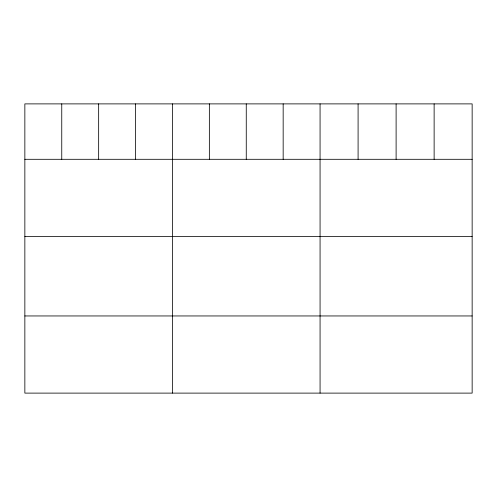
<?xml version="1.0" encoding="UTF-8"?>
<svg xmlns="http://www.w3.org/2000/svg" width="497" height="497" viewBox="0 0 497 497"><rect width="100%" height="100%" fill="white"/><g stroke="black" fill="none" stroke-linecap="round" stroke-linejoin="round"><path stroke-width="0.75" d="M472.15 159.301L472.15 393.115L24.85 393.115L24.85 103.885L472.15 103.885L472.15 159.301L24.85 159.301M24.85 236.46L472.15 236.46M24.85 315.955L472.15 315.955M434.129 103.885L434.129 159.301M396.109 103.885L396.109 159.301M358.088 103.885L358.088 159.301M320.068 103.885L320.068 393.115M283.166 103.885L283.166 159.301M246.263 103.885L246.263 159.301M209.361 103.885L209.361 159.301M172.459 103.885L172.459 393.115M135.557 103.885L135.557 159.301M98.654 103.885L98.654 159.301M61.752 103.885L61.752 159.301"/></g></svg>
